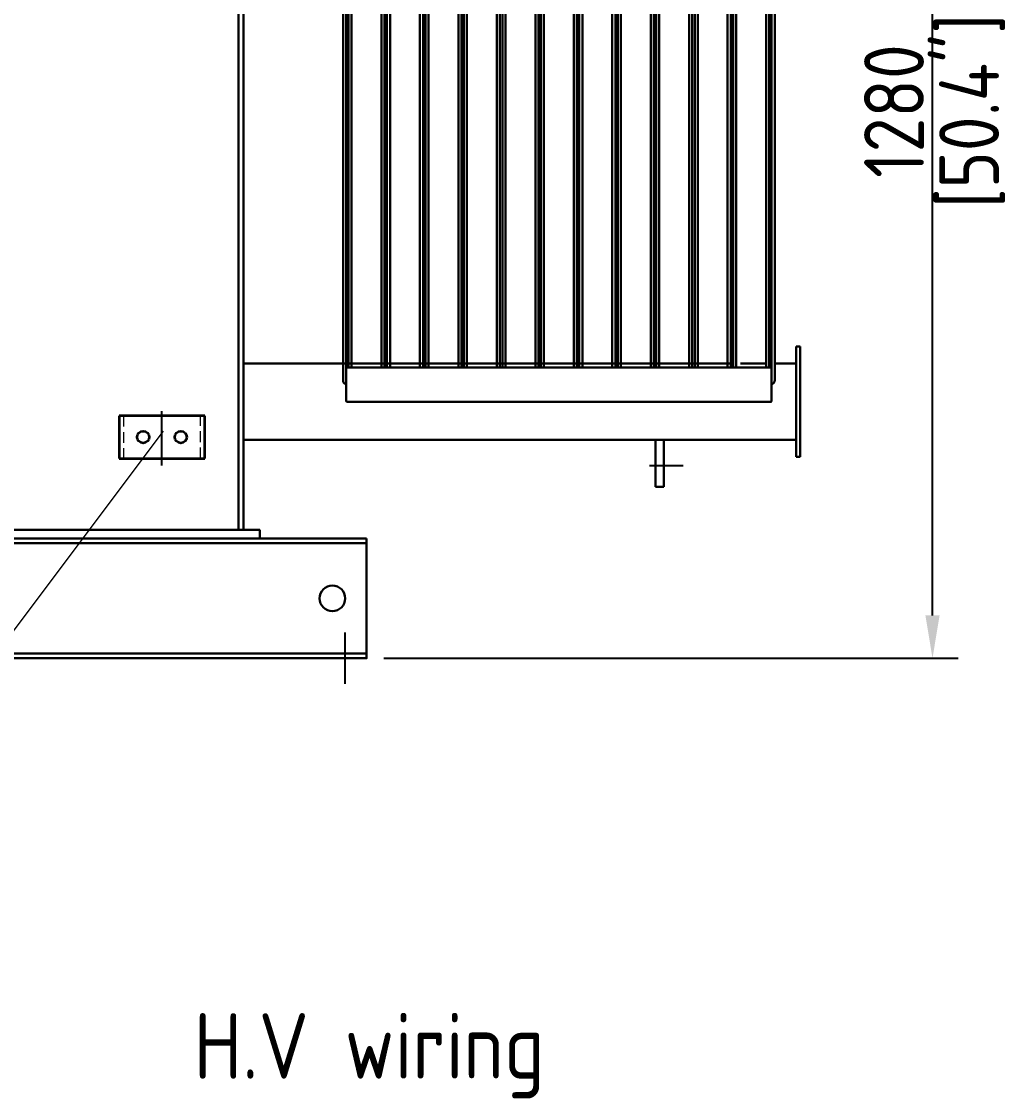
# Model space of a CAD drawing. Header units: millimetres. Extents: x 8981 to 59433, y 5244 to 14154.
# Drawn here: x 17160 to 18318, y 9953 to 11213 of the extents above; entities that cross this region are included whole.
import ezdxf

# ---------------------------------------------------------------- set-up
doc = ezdxf.new("R2010")
doc.units = ezdxf.units.MM
for name, pattern in [('CENTER', [50.8, 31.75, -6.35, 6.35, -6.35]), ('CENTERX2', [101.6, 63.5, -12.7, 12.7, -12.7]), ('DASHED', [19.05, 12.7, -6.35])]:
    doc.linetypes.add(name, pattern=pattern)
for name, color, linetype in [('01', 1, 'CENTER'), ('1', 4, 'Continuous'), ('3中心线层', 1, 'CENTERX2'), ('5文字层', 3, 'Continuous'), ('图层2', 3, 'Continuous')]:
    doc.layers.add(name, color=color, linetype=linetype)
for name, color, linetype, lineweight in [('1实线层', 7, 'Continuous', 30), ('2细线层', 4, 'Continuous', 35), ('4虚线层', 6, 'DASHED', 20), ('铁心', 3, 'Continuous', 0)]:
    doc.layers.add(name, color=color, linetype=linetype, lineweight=lineweight)
doc.styles.get("Standard").update_dxf_attribs({"font": 'gbenor.shx', "bigfont": 'gbcbig.shx'})
doc.dimstyles.new('1-20英寸竖', dxfattribs={"dimscale": 20, "dimtxt": 3.5, "dimasz": 2.5, "dimexe": 1.5, "dimexo": 1, "dimgap": 0.5, "dimtad": 1, "dimdec": 0, "dimrnd": 1e-09, "dimzin": 12, "dimdsep": 46, "dimtxsty": 'Standard', "dimsah": 1, "dimcen": 0.09, "dimclrt": 1, "dimadec": 0, "dimazin": 3, "dimtfac": 1, "dimtdec": 0, "dimtofl": 0, "dimtmove": 0, "dimatfit": 3, "dimfxl": 0, "dimfrac": 2, "dimtolj": 1, "dimtzin": 12, "dimarcsym": 0})

# ---------------------------------------------------------------- blocks, each defined once
blk = doc.blocks.new('G$C12A8FAE8')
for p, q in [((-621.4, -1075), (-621.4, -25)), ((-617.8, -1080.5), (-617.8, -19.5)), ((-120, -1080.5), (-120, -19.5)), ((-116.4, -1075), (-116.4, -25)), ((-615, -1060), (-615, -565)), ((-611.4, -1060), (-611.4, -565)), ((-576.4, -1060), (-576.4, -565)), ((-572.8, -1060), (-572.8, -565)), ((-570, -1060), (-570, -565)), ((-566.4, -1060), (-566.4, -565)), ((-531.4, -1060), (-531.4, -565)), ((-527.8, -1060), (-527.8, -565)), ((-525, -1060), (-525, -565)), ((-521.4, -1060), (-521.4, -565)), ((-486.4, -1060), (-486.4, -565)), ((-482.8, -1060), (-482.8, -565)), ((-480, -1060), (-480, -565)), ((-476.4, -1060), (-476.4, -565)), ((-441.4, -1060), (-441.4, -565)), ((-437.8, -1060), (-437.8, -565)), ((-435, -1060), (-435, -565)), ((-431.4, -1060), (-431.4, -565)), ((-396.4, -1060), (-396.4, -565)), ((-392.8, -1060), (-392.8, -565)), ((-390, -1060), (-390, -565)), ((-386.4, -1060), (-386.4, -565)), ((-351.4, -1060), (-351.4, -565)), ((-347.8, -1060), (-347.8, -565)), ((-345, -1060), (-345, -565)), ((-341.4, -1060), (-341.4, -565)), ((-306.4, -1060), (-306.4, -565)), ((-302.8, -1060), (-302.8, -565)), ((-300, -1060), (-300, -565)), ((-296.4, -1060), (-296.4, -565)), ((-261.4, -1060), (-261.4, -565)), ((-257.8, -1060), (-257.8, -565)), ((-255, -1060), (-255, -565)), ((-251.4, -1060), (-251.4, -565)), ((-216.4, -1060), (-216.4, -565)), ((-212.8, -1060), (-212.8, -565)), ((-210, -1060), (-210, -565)), ((-206.4, -1060), (-206.4, -565)), ((-171.4, -1060), (-171.4, -565)), ((-167.8, -1060), (-167.8, -565)), ((-165, -1060), (-165, -565)), ((-161.4, -1060), (-161.4, -565)), ((-126.4, -1060), (-126.4, -565)), ((-122.8, -1060), (-122.8, -565)), ((-646.4, -1035.5), (-651.4, -1035.5)), ((-651.4, -1164.5), (-651.4, -1035.5)), ((-646.4, -1055.5), (-646.4, -1035.5)), ((-646.4, -1055.5), (-646.4, -1144.5)), ((-646.4, -1055.5), (-621.4, -1055.5)), ((-611.4, -1055.5), (-581.4, -1055.5)), ((-571.4, -1055.5), (-15.4, -1055.5)), ((-201.4, -1055.5), (-126.4, -1055.5)), ((-136.4, -1055.5), (-126.4, -1055.5)), ((-116.4, -1055.5), (0, -1055.5)), ((0, -1144.5), (0, -1055.5)), ((-617.8, -1060), (-120, -1060)), ((-617.8, -1080.5), (-617.8, -1099)), ((-120, -1080.5), (-120, -1099)), ((-616.8, -1100), (-121, -1100)), ((-646.4, -1144.5), (0, -1144.5)), ((-646.4, -1144.5), (-646.4, -1164.5)), ((-646.4, -1164.5), (-651.4, -1164.5))]:
    blk.add_line(p, q)
for centre, radius, start, end in [((-616.4, -1075), 5, 180, 246.4218), ((-618.8, -1080.5), 1, 0, 66.4218), ((-618.8, -1080.5), 1, 0, 66.4218), ((-119, -1080.5), 1, 113.5782, 180), ((-119, -1080.5), 1, 113.5782, 180), ((-121.4, -1075), 5, 293.5782, 0), ((-616.8, -1099), 1, 180, 270), ((-121, -1099), 1, 270, 0)]:
    blk.add_arc(centre, radius, start, end)
at = {"layer": '1实线层'}
for p, q in [((-491.9, -1199.5), (-491.9, -1144.5)), ((-491.9, -1199.5), (-491.9, -1144.5)), ((-481.9, -1199.5), (-481.9, -1144.5)), ((-481.9, -1199.5), (-481.9, -1144.5)), ((-481.9, -1199.5), (-491.9, -1199.5))]:
    blk.add_line(p, q, dxfattribs=at)
at = {"layer": '1实线层', "ltscale": 2}
blk.add_line((-491.9, -1199.5), (-491.9, -1149.5), dxfattribs=at)
at = {"layer": '3中心线层'}
blk.add_line((-474.9, -1174.5), (-514.2, -1174.5), dxfattribs=at)
blk = doc.blocks.new('*D55')
at = {"layer": '5文字层', "color": 0, "lineweight": -2, "ltscale": 3, "transparency": 16777216}
for p, q in [((17294, 11747.8), (18256, 11747.8)), ((18226, 10517.8), (18226, 11697.8)), ((17584, 10467.8), (18256, 10467.8))]:
    blk.add_line(p, q, dxfattribs=at)
at = {"layer": '5文字层', "color": 0, "transparency": 16777216}
for points in [[(18234.3, 11697.8), (18217.7, 11697.8), (18226, 11747.8)], [(18217.7, 10517.8), (18234.3, 10517.8), (18226, 10467.8)]]:
    blk.add_solid(points, dxfattribs=at)
at = {"layer": 'Defpoints', "color": 0, "transparency": 16777216}
for p in [(17274, 11747.8), (18226, 11747.8), (17564, 10467.8)]:
    blk.add_point(p, dxfattribs=at)
at = {"layer": '5文字层', "color": 1, "ltscale": 3, "transparency": 16777216, "char_height": 70, "attachment_point": 5, "rotation": 90}
for s, insert in [('\\A1;[50.4"]', (18272.4, 11107.8)), ('\\A1;1280', (18181, 11107.8))]:
    blk.add_mtext(s, dxfattribs=dict(at, insert=insert))
blk = doc.blocks.new('接地支板')
at = {"layer": '1', "color": 1, "linetype": 'CENTERX2', "lineweight": -3}
blk.add_line((0, -33.1), (0, 33.1), dxfattribs=at)
at = {"layer": '2细线层'}
for p, q in [((50, 25), (-50, 25)), ((-50, 25), (-50, -25)), ((50, -25), (50, 25)), ((-50, -25), (50, -25))]:
    blk.add_line(p, q, dxfattribs=at)
for centre in [(-22, 0), (22, 0)]:
    blk.add_circle(centre, 7, dxfattribs=at)
at = {"layer": '4虚线层'}
for p, q in [((-45, 25), (-45, -25)), ((45, -25), (45, 25))]:
    blk.add_line(p, q, dxfattribs=at)

msp = doc.modelspace()

# ---------------------------------------------------------------- linework, layer by layer
at = {"layer": '1实线层'}
for p, q in [((17563.964, 10602.338), (16443.964, 10602.338)), ((17563.964, 10473.338), (16443.964, 10473.338))]:
    msp.add_line(p, q, dxfattribs=at)
for points in [[(17413.964, 12407.838), (17419.964, 12407.838), (17419.964, 10617.838), (17413.964, 10617.838)], [(17563.964, 10607.838), (16443.964, 10607.838), (16443.964, 10467.838), (17563.964, 10467.838)], [(17438.964, 10617.838), (16568.964, 10617.838), (16568.964, 10607.838), (17438.964, 10607.838)]]:
    msp.add_lwpolyline(points, close=True, dxfattribs=at)
msp.add_circle((17523.964, 10537.838), 15, dxfattribs=at)
at = {"layer": '3中心线层'}
msp.add_line((17538.964, 10437.838), (17538.964, 10497.838), dxfattribs=at)
at = {"layer": '铁心'}
msp.add_line((17325.894, 10733.384), (17025.6, 10334.348), dxfattribs=at)

# ---------------------------------------------------------------- block references
at = {"layer": '01', "lineweight": -3}
msp.add_blockref('接地支板', (17324.583, 10726.453, -761.774), dxfattribs=at)
at = {"layer": '1实线层', "lineweight": -3, "ltscale": 0.5, "xscale": -1}
msp.add_blockref('G$C12A8FAE8', (17419.964, 11867.838), dxfattribs=at)

# ---------------------------------------------------------------- texts
at = {"layer": '图层2', "color": 3}
msp.add_text('H.V wiring ', height=76.73124, dxfattribs=at).set_placement((17361.79, 9976.043))

# ---------------------------------------------------------------- dimensions: what is measured, and where the dimension line sits
at = {"layer": '5文字层', "ltscale": 3}
dim = msp.add_linear_dim(base=(18225.987, 11747.837), p1=(17563.964, 10467.838), p2=(17273.964, 11747.837), angle=90, dimstyle='1-20英寸竖', override={"dimpost": '\\X'}, dxfattribs=at)
dim.commit()
dim.dimension.update_dxf_attribs({"geometry": '*D55', "text_midpoint": (18225.987, 11107.838)})

doc.saveas('drawing.dxf')
